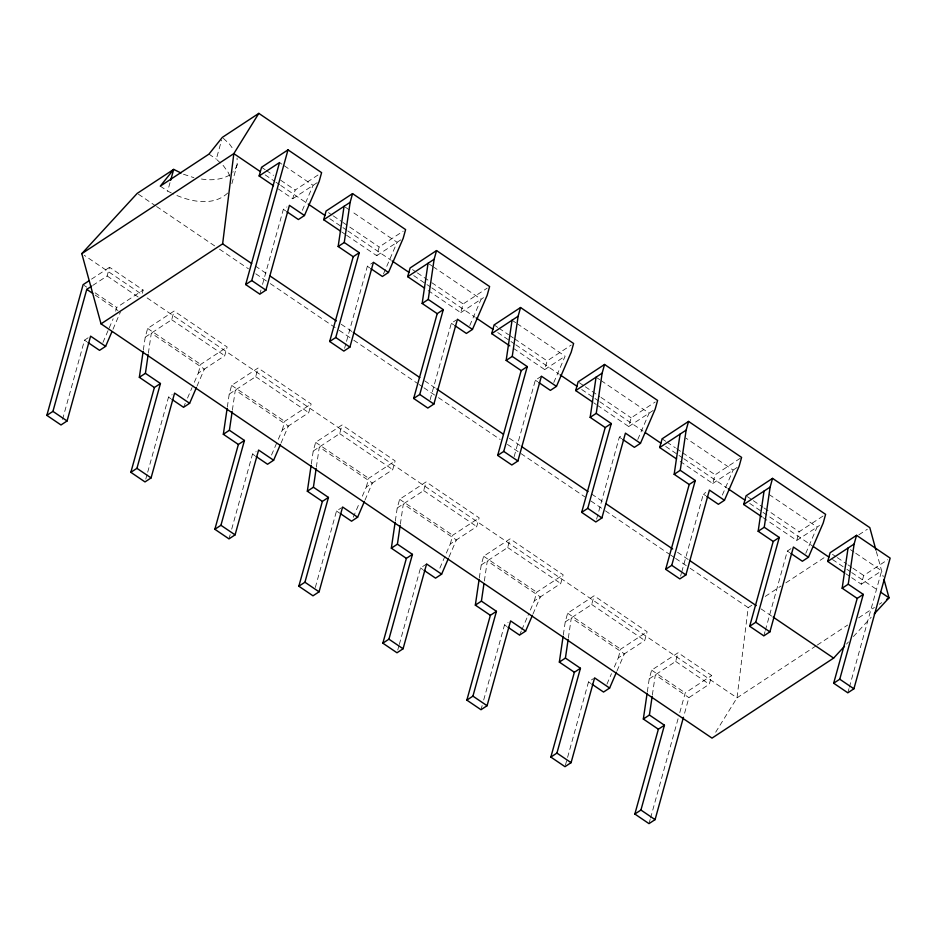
<?xml version="1.0" encoding="UTF-8"?>
<svg xmlns="http://www.w3.org/2000/svg" width="937" height="937" viewBox="0 0 937 937"><rect width="100%" height="100%" fill="white"/><g stroke="black" fill="none" stroke-linecap="round" stroke-linejoin="round"><path stroke-width="0.7" stroke-dasharray="4.68 3.51" d="M751.849 605.232L748.194 607.633L737.009 697.854L715.048 733.226M143.338 350.051L145.235 337.144L147.648 328.442L174.095 311.037L227.141 347.006L224.728 355.709L198.281 373.113L192.612 386.255M148.362 353.226L151.314 333.139L204.36 369.108L196.993 386.208M227.34 407.009L229.225 394.09L231.638 385.388L258.097 367.995L311.143 403.964L308.73 412.655L282.283 430.06L277.75 440.577M232.364 410.183L235.316 390.085L288.362 426.054L280.995 443.154M311.33 463.956L313.227 451.037L315.64 442.346L342.087 424.941L395.145 460.91L392.732 469.613L366.285 487.006L361.752 497.535M316.366 467.13L319.306 447.043L372.364 483.012L364.997 500.1M395.332 520.913L397.229 507.995L399.642 499.292L426.089 481.887L479.147 517.856L476.734 526.559L450.287 543.964L438.949 570.258M400.368 524.088L403.308 503.989L456.366 539.958L448.999 557.058M479.334 577.86L481.231 564.941L483.644 556.25L510.091 538.845L563.149 574.814L560.736 583.505L534.277 600.91L528.046 615.375M484.359 581.034L487.31 560.947L540.356 596.916L532.989 614.004M563.336 634.806L565.234 621.899L567.646 613.196L594.093 595.791L647.139 631.761L644.726 640.463L618.279 657.868L613.747 668.386M568.361 637.992L571.312 617.893L624.358 653.862L616.991 670.962M647.338 691.764L649.224 678.845L651.637 670.142L678.095 652.749L711.687 675.53L709.274 684.221L688.906 697.632L683.858 715.856M652.363 694.938L655.303 674.851L688.906 697.632M62.545 419.401L84.517 340.154L88.16 337.753M92.751 285.434L107.134 275.97L109.547 267.279L143.15 290.06L141.944 294.405L84.225 255.274M115.661 311.189L116.692 307.465L143.15 290.06M171.33 192.94L167.664 191.125L170.3 181.614M145.235 337.144L171.682 319.74L174.095 311.037M229.729 176.25L228.417 172.748L223.404 165.732L216.306 159.126L221.589 140.093M145.774 479.135L147.308 473.572M147.695 472.189L168.519 397.112L172.162 394.711M231.884 183.617L237.166 164.596L237.073 158.013M198.281 373.113L200.694 364.411L227.141 347.006M259.83 294.148L260.978 289.978M262.524 284.415L283.349 209.338L286.991 206.936M278.348 188.981L292.742 198.738L295.155 190.047L317.994 175.008M229.225 394.09L255.684 376.686L258.097 367.995M228.991 538.869L230.151 534.699M231.697 529.136L252.521 454.058L256.164 451.657M282.283 430.06L284.696 421.357L311.143 403.964M344.593 348.318L346.14 342.755M346.526 341.361L367.351 266.284L373.43 262.29M346.596 235.257L376.744 255.696L379.157 246.993L403.203 231.17M313.227 451.037L339.674 433.644L342.087 424.941M315.312 587.476L336.512 511.005L341.384 507.807M366.285 487.006L368.698 478.315L395.145 460.91M430.142 399.712L451.341 323.242L456.214 320.032M428.186 290.575L460.746 312.642L463.159 303.939L487.205 288.127M397.229 507.995L423.676 490.59L426.089 481.887M397.768 649.985L398.928 645.816M399.314 644.433L420.514 567.963L426.593 563.957M450.287 543.964L452.688 535.261L479.147 517.856M514.144 456.659L535.343 380.188L541.422 376.194M513.394 348.341L544.737 369.6L547.149 360.897L571.195 345.074M481.231 564.941L507.678 547.536L510.091 538.845M480.997 709.719L482.157 705.549M483.691 699.986L504.516 624.909L508.159 622.508M534.277 600.91L536.69 592.219L563.149 574.814M596.6 519.168L619.345 437.146L623 434.745M597.396 405.288L628.739 426.546L631.151 417.843L655.197 402.032M565.234 621.899L591.68 604.494L594.093 595.791M565.386 765.283L588.518 681.867L593.379 678.657M618.279 657.868L620.692 649.165L647.139 631.761M680.602 576.126L681.363 573.339M681.749 571.957L703.347 494.092L705.772 492.487M680.192 461.426L712.741 483.492L715.154 474.801L741.6 457.397M649.224 678.845L675.682 661.44L678.095 652.749M648.99 823.623L650.161 819.406M650.559 818.001L678.224 718.222M679.782 712.6L685.24 692.923L711.687 675.53M763.819 635.86L764.979 631.679M765.365 630.296L787.349 551.038L790.992 548.637M762.976 517.564L796.743 540.45L799.156 531.747L823.201 515.924M851.686 577.696L861.29 584.208L863.703 575.505L887.749 559.694M847.821 692.806L848.992 688.601M849.379 687.196L881.658 570.809L855.258 552.912M237.166 164.596L234.707 170.358L232.763 172.197M102.953 342.462L108.622 329.309M109.184 327.997L113.154 318.791M112.99 329.25L120.358 312.162M183.547 407.302L185.245 403.355M187.517 398.096L192.05 387.578M302.346 210.321L313.11 185.339L283.115 164.994M271.519 455.042L277.176 441.889M383.514 273.85L397.112 242.285L351.293 211.223M353.249 517.259L359.48 502.794M469.777 325.537L481.114 299.243L434.089 267.361M553.779 382.495L565.116 356.189L516.884 323.488M519.543 635.099L521.241 631.163M521.815 629.84L527.484 616.698M637.781 439.441L649.107 413.147L600.886 380.445M606.942 684.162L611.486 673.644M722.345 495.076L733.109 470.093L686.083 438.211M805.773 553.345L817.111 527.051L766.466 492.71M846.486 644.106L848.465 641.962M853.408 636.574L871.211 617.214M227.703 193.022C212.957 207.077 189.087 201.478 172.56 193.549M91.51 279.144L109.547 267.279M292.742 198.738L319.189 181.333M376.744 255.696L400.755 239.884M460.746 312.642L483.539 297.638M544.737 369.6L565.116 356.189M628.739 426.546L655.186 409.141M712.741 483.492L737.969 466.895M796.743 540.45L819.547 525.446M765.224 596.436L781.036 586.023M785.897 582.826L826.024 556.426M858.866 534.816L867.369 529.218M861.29 584.208L881.658 570.809M816.057 645.851L737.009 697.854L146.699 297.638M817.275 645.054L847.669 625.049M858.62 617.846L874.432 607.445M879.293 604.248L881.729 602.643M229.846 174.961C220.991 179.998 210.298 180.665 200.436 178.838M183.476 174.223L193.912 177.679M279.507 162.558L281.908 164.186M345.261 207.136L350.087 210.403M429.263 264.093L432.882 266.541M512.059 320.22L515.678 322.679M596.061 377.178L599.68 379.626M850.456 549.656L854.052 552.092M261.552 167.266L265.159 169.702M266.354 170.511L273.557 175.395M280.76 180.279L295.155 190.047M328.512 212.664L332.131 215.112M333.338 215.932L341.782 221.647M342.977 222.467L379.157 246.993M412.514 269.61L416.133 272.058M417.34 272.878L430.598 281.873M431.805 282.693L463.159 303.939M494.104 324.928L497.723 327.376M498.929 328.196L508.568 334.732M509.775 335.551L513.394 338.011M514.6 338.819L547.149 360.897M579.312 382.694L584.126 385.962M585.332 386.782L599.809 396.597M601.015 397.405L631.151 417.843M662.096 438.832L665.715 441.28M666.921 442.1L675.366 447.816M676.573 448.636L681.398 451.903M682.593 452.723L715.154 474.801M747.304 496.598L752.13 499.866M753.336 500.686L762.976 507.222M764.182 508.041L799.156 531.747M832.501 554.353L836.097 556.801M837.303 557.609L846.896 564.121M848.102 564.929L851.698 567.377M852.904 568.185L863.703 575.505M265.148 174.868L274.752 181.38M275.946 182.188L279.554 184.624M280.749 185.444L307.043 203.27M329.719 218.649L341.782 226.813M342.977 227.632L346.596 230.092M347.803 230.9L391.045 260.217M413.721 275.595L425.773 283.77M426.979 284.59L430.598 287.038M431.805 287.858L475.047 317.174M497.723 332.541L509.775 340.717M510.981 341.536L514.6 343.984M515.807 344.804L559.038 374.121M581.713 389.499L593.777 397.675M594.983 398.494L598.602 400.942M599.809 401.762L643.04 431.079M665.715 446.445L677.779 454.621M678.985 455.441L682.593 457.888M683.799 458.708L727.042 488.025M749.717 503.403L761.769 511.579M762.976 512.387L812.227 545.779M832.489 559.518L845.689 568.466M846.896 569.286L850.491 571.722M851.698 572.542L878.168 590.486M341.771 231.989L345.39 234.437M593.777 402.84L596.19 404.468M845.689 573.631L850.491 576.887M208.939 154.125L216.306 159.126M283.349 209.338L285.656 210.907M367.351 266.284L369.658 267.853M451.341 323.242L453.66 324.811M535.343 380.188L537.662 381.757M619.345 437.146L621.653 438.703M703.347 494.092L705.655 495.661M787.349 551.038L789.657 552.607M160.297 186.135L167.664 191.125M255.297 266.003L268.614 275.021M341.197 324.237L352.089 331.628M424.684 380.844L435.576 388.223M509.377 438.258L520.269 445.649M591.645 494.045L604.951 503.064M677.545 552.28L688.437 559.67M761.031 608.886L771.912 616.265M138.418 194.205L155.355 205.695M156.573 206.515L214.643 245.881M219.481 249.172L248.516 268.849M255.778 273.78L269.083 282.798M270.301 283.618L338.046 329.555M339.264 330.374L352.57 339.393M353.776 340.213L417.902 383.69M419.108 384.51L422.739 386.969M423.957 387.801L437.263 396.82M438.469 397.639L500.171 439.476M507.432 444.396L584.864 496.891M590.919 500.99L604.224 510.021M605.431 510.841L669.557 554.317M670.763 555.137L674.394 557.597M675.6 558.417L688.918 567.435M690.124 568.255L748.194 607.633M107.134 275.97L139.531 297.943M171.682 319.74L224.728 355.709M255.684 376.686L308.73 412.655M339.674 433.644L392.732 469.613M423.676 490.59L476.734 526.559M507.678 547.536L560.736 583.505M591.68 604.494L644.726 640.463M675.682 661.44L709.274 684.221M84.295 285.492L86.696 287.12M95.094 292.812L116.692 307.465M147.648 328.442L200.694 364.411M231.638 385.388L284.696 421.357M315.64 442.346L368.698 478.315M399.642 499.292L452.688 535.261M483.644 556.25L536.69 592.219M567.646 613.196L620.692 649.165M651.637 670.142L685.24 692.923M95.164 295.073L117.968 310.534M84.517 340.154L86.825 341.724M168.519 397.112L170.827 398.67M252.521 454.058L254.829 455.628M336.512 511.005L339.99 513.359M420.514 567.963L422.833 569.532M504.516 624.909L506.823 626.478M588.518 681.867L590.825 683.424M223.346 138.325L229.436 143.982L233.618 149.838M876.341 551.495L883.251 576.782"/><path stroke-width="1.41" d="M181.028 173.017L173.696 169.386L137.212 193.385L81.812 253.646L101.032 323.862L222.631 243.854L233.828 153.621L258.823 113.377L869.805 527.625L875.954 550.089M148.151 354.666L145.422 373.324L160.45 383.514L154.371 387.52L139.344 377.318L143.127 351.492M232.153 411.612L229.413 430.27L244.452 440.46L238.373 444.466L223.334 434.276L227.129 408.438M370.818 268.638L382.378 276.474L388.457 272.48L403.191 238.291L405.604 229.588L352.558 193.619L350.145 202.322L344.254 242.507L359.281 252.697L353.202 256.691L338.163 246.501L344.055 206.316M316.156 468.57L313.415 487.228L328.454 497.418L322.375 501.412L307.336 491.222L311.131 465.396M454.82 325.596L466.38 333.431L472.459 329.426L487.193 295.237L489.606 286.546L436.548 250.577L434.136 259.268L428.244 299.453L443.283 309.643L437.204 313.649L422.165 303.459L428.057 263.274M400.158 525.516L397.417 544.174L412.444 554.364L406.365 558.37L391.338 548.18L395.121 522.342M538.81 382.542L550.382 390.378L556.461 386.384L571.195 352.195L573.608 343.492L520.55 307.523L518.138 316.226L512.246 356.411L527.273 366.601L521.195 370.595L506.167 360.405L512.059 320.22M483.937 583.903L481.419 601.132L496.446 611.322L490.367 615.316L475.34 605.126L479.123 579.3M622.812 439.488L634.372 447.336L640.463 443.33L655.186 409.141L657.598 400.439L604.552 364.47L602.14 373.172L596.248 413.358L611.275 423.547L605.197 427.553L590.169 417.363L596.061 377.178M568.15 639.421L565.421 658.079L580.448 668.268L574.369 672.274L559.342 662.084L563.125 636.246M706.814 496.446L718.374 504.282L724.453 500.288L739.188 466.099L741.6 457.397L688.554 421.427L686.142 430.13L680.25 470.304L695.277 480.505L689.199 484.499L674.171 474.309L680.063 434.124M652.152 696.378L649.411 715.025L664.45 725.226L658.371 729.22L643.332 719.03L647.127 693.193M790.816 553.392L802.377 561.24L808.455 557.234L823.19 523.045L825.602 514.343L772.545 478.374L770.144 487.076L764.252 527.262L779.279 537.451L773.201 541.457L758.162 531.256L764.053 491.082M857.203 598.403L833.672 683.214L847.821 692.806L853.9 688.8L890.15 558.112L856.547 535.332L854.134 544.022L848.243 584.208L863.282 594.398L857.203 598.403L842.164 588.213L848.055 548.028M111.866 331.885L105.635 346.35L90.596 336.16L67.077 420.971L60.999 424.965L46.85 415.372L83.1 284.684L89.109 280.725M46.85 415.372L52.929 411.378L86.766 289.381L91.557 286.218M170.675 180.255L173.696 169.386L160.297 186.135L208.939 154.125L222.338 137.376L258.823 113.377M196.43 387.52L189.625 403.297L174.598 393.107L151.08 477.917L145.001 481.923L130.852 472.33L154.371 387.52M130.852 472.33L136.931 468.324L160.45 383.514M273.545 185.725L259.139 175.957L261.552 167.266L288.01 149.861L321.602 172.642L319.189 181.333L304.455 215.522L298.376 219.527L286.816 211.692M304.455 215.522L289.428 205.332L265.909 290.142L259.83 294.148L245.681 284.555L279.507 162.558L259.139 175.957M245.681 284.555L251.76 280.55L288.01 149.861M280.432 444.466L273.627 460.243L258.6 450.053L235.082 534.863L228.991 538.869L214.854 529.276L238.373 444.466M214.854 529.276L220.933 525.282L244.452 440.46M340.576 231.17L323.687 219.726L326.099 211.024L352.558 193.619M388.457 272.48L373.43 262.29L349.911 347.1L343.832 351.094L329.683 341.501L353.202 256.691M329.683 341.501L335.762 337.507L359.281 252.697M364.423 501.424L357.629 517.201L342.602 507.011L319.072 591.821L312.993 595.815L298.844 586.222L322.375 501.412M298.844 586.222L304.935 582.228L328.454 497.418M424.566 288.116L407.689 276.673L410.101 267.97L436.548 250.577M472.459 329.426L457.432 319.236L433.901 404.046L427.822 408.052L413.674 398.459L437.204 313.649M413.674 398.459L419.764 394.454L443.283 309.643M448.425 558.37L441.632 574.147L426.593 563.957L403.074 648.767L396.995 652.773L382.846 643.18L406.365 558.37M382.846 643.18L388.925 639.175L412.444 554.364M509.775 345.882L491.691 333.631L494.104 324.928L520.55 307.523M556.461 386.384L541.422 376.194L517.903 461.004L511.825 464.998L497.676 455.405L521.195 370.595M497.676 455.405L503.755 451.411L527.273 366.601M532.427 615.328L525.622 631.105L510.595 620.915L487.076 705.725L480.997 709.719L466.849 700.126L490.367 615.316M466.849 700.126L472.927 696.132L496.446 611.322M592.571 402.02L575.693 390.577L578.106 381.874L604.552 364.47M640.463 443.33L625.424 433.14L601.905 517.95L595.827 521.956L581.678 512.363L605.197 427.553M581.678 512.363L587.757 508.358L611.275 423.547M616.429 672.274L609.624 688.051L594.597 677.861L571.078 762.671L564.999 766.677L550.851 757.084L574.369 672.274M550.851 757.084L556.929 753.079L580.448 668.268M676.573 458.966L659.683 447.523L662.096 438.832L688.554 421.427M724.453 500.288L709.426 490.086L685.907 574.908L679.829 578.902L665.68 569.309L689.199 484.499M665.68 569.309L671.759 565.316L695.277 480.505M683.46 717.262L655.08 819.629L648.99 823.623L634.853 814.03L658.371 729.22M634.853 814.03L640.931 810.036L664.45 725.226M761.769 516.744L743.685 504.481L746.098 495.778L772.545 478.374M808.455 557.234L793.428 547.044L769.909 631.854L763.819 635.86L749.682 626.267L773.201 541.457M749.682 626.267L755.761 622.262L779.279 537.451M844.483 572.823L827.687 561.427L830.1 552.736L856.547 535.332M833.672 683.214L839.763 679.208L863.282 594.398M101.032 323.862L712.015 738.11L833.625 658.102L844.506 646.261M874.186 613.981L889.026 597.841L884.024 579.581M81.812 253.646L233.828 153.621L260.345 171.612M105.635 346.35L99.545 350.344L87.984 342.509M323.687 219.726L350.145 202.322M139.344 377.318L145.422 373.324M338.163 246.501L344.254 242.507M189.625 403.297L183.547 407.302L171.986 399.455M407.689 276.673L434.136 259.268M223.334 434.276L229.413 430.27M422.165 303.459L428.244 299.453M273.627 460.243L267.549 464.248L255.988 456.413M491.691 333.631L518.138 316.226M307.336 491.222L313.415 487.228M506.167 360.405L512.246 356.411M357.629 517.201L351.551 521.195L341.138 514.144M575.693 390.577L602.14 373.172M391.338 548.18L397.417 544.174M590.169 417.363L596.248 413.358M441.632 574.147L435.553 578.152L423.981 570.317M659.683 447.523L686.142 430.13M475.34 605.126L481.419 601.132M674.171 474.309L680.25 470.304M525.622 631.105L519.543 635.099L507.983 627.263M743.685 504.481L770.144 487.076M559.342 662.084L565.421 658.079M758.162 531.256L764.252 527.262M609.624 688.051L603.545 692.056L591.985 684.209M827.687 561.427L854.134 544.022M643.332 719.03L649.411 715.025M842.164 588.213L848.243 584.208M886.589 599.446L889.026 597.841L880.581 592.125M308.238 204.079L324.893 215.369M392.228 261.025L408.895 272.327M476.23 317.983L492.897 329.274M560.232 374.929L576.899 386.231M645.417 432.683L660.89 443.178M728.236 488.833L744.892 500.124M813.421 546.587L828.894 557.082M222.631 243.854L251.666 263.543M269.821 275.841L336.36 320.958M353.296 332.448L419.846 377.564M436.783 389.042L503.321 434.159M521.476 446.469L588.014 491.585M606.169 503.883L672.707 549M689.644 560.49L756.194 605.595M773.13 617.085L833.625 658.102M251.76 280.55L265.909 290.142M335.762 337.507L349.911 347.1M419.764 394.454L433.901 404.046M503.755 451.411L517.903 461.004M587.757 508.358L601.905 517.95M671.759 565.316L685.907 574.908M755.761 622.262L769.909 631.854M839.763 679.208L853.9 688.8M86.766 289.381L92.763 293.445M52.929 411.378L67.077 420.971M136.931 468.324L151.08 477.917M220.933 525.282L235.082 534.863M304.935 582.228L319.072 591.821M388.925 639.175L403.074 648.767M472.927 696.132L487.076 705.725M556.929 753.079L571.078 762.671M640.931 810.036L655.08 819.629"/></g></svg>
